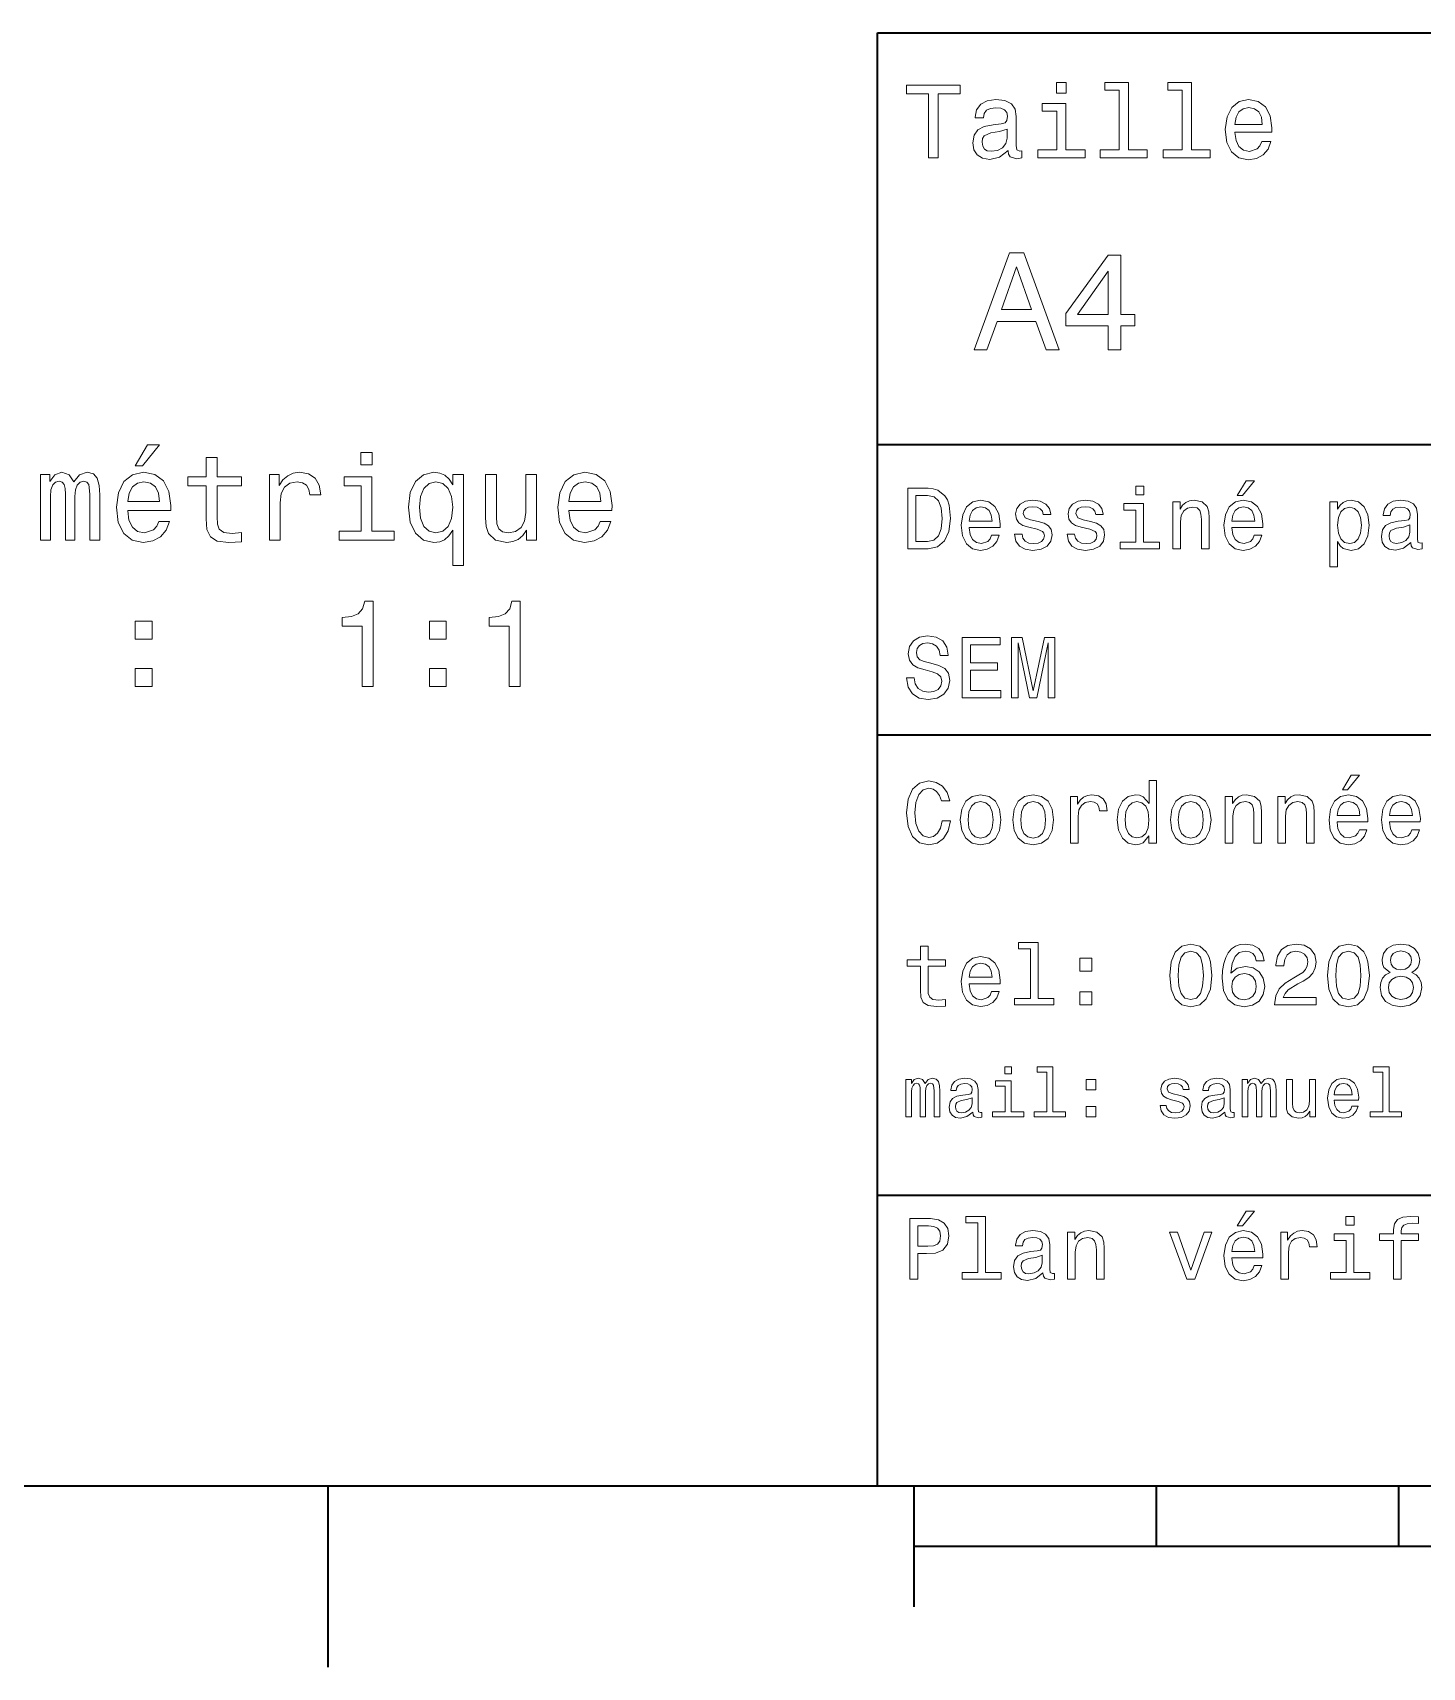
# Model space of a CAD drawing. Extents: x 0 to 297, y 0 to 210.
# Drawn here: x 62.1 to 119.5, y 2.5 to 70 of the extents above; entities that cross this region are included whole.
import ezdxf

# ---------------------------------------------------------------- set-up
doc = ezdxf.new("R2010")
doc.units = 0

msp = doc.modelspace()

# ---------------------------------------------------------------- linework, layer by layer
at = {"color": 7, "lineweight": 35}
for p, q in [((97, 10), (97, 70)), ((97, 70), (287, 70)), ((97, 53), (162, 53)), ((97, 41), (162, 41)), ((97, 22), (162, 22)), ((10, 10), (287, 10)), ((97, 10), (287, 10)), ((98.5, 7.5), (198.5, 7.5))]:
    msp.add_line(p, q, dxfattribs=at)
at = {"color": 7, "lineweight": 35, "ltscale": 0.1875}
msp.add_line((74.300003, 10), (74.300003, 2.5), dxfattribs=at)
at = {"color": 7, "lineweight": 35, "ltscale": 0.125}
msp.add_line((98.5, 10), (98.5, 5), dxfattribs=at)
at = {"color": 7, "lineweight": 35, "ltscale": 0.0625}
for p, q in [((108.5, 10), (108.5, 7.5)), ((118.5, 10), (118.5, 7.5))]:
    msp.add_line(p, q, dxfattribs=at)
at = {"color": 7, "lineweight": 13}
for points in [[(99.102303, 64.837173), (99.5, 64.837173), (99.5, 67.47406), (100.407784, 67.47406), (100.407784, 67.837173), (98.190201, 67.837173), (98.190201, 67.47406), (99.102303, 67.47406)], [(104.786743, 67.940918), (104.384727, 67.940918), (104.384727, 67.508644), (104.786743, 67.508644)], [(106.969742, 67.621033), (106.969742, 65.157059), (106.187317, 65.157059), (106.187317, 64.837173), (108.128242, 64.837173), (108.128242, 65.157059), (107.350143, 65.157059), (107.350143, 67.940918), (106.373199, 67.940918), (106.373199, 67.621033)], [(109.572044, 67.621033), (109.572044, 65.157059), (108.789627, 65.157059), (108.789627, 64.837173), (110.730545, 64.837173), (110.730545, 65.157059), (109.952454, 65.157059), (109.952454, 67.940918), (108.975502, 67.940918), (108.975502, 67.621033)], [(102.387611, 65.139771), (102.387611, 65.126801), (102.409225, 64.979828), (102.47406, 64.876076), (102.746399, 64.793945), (102.958214, 64.828529), (102.958214, 65.122475), (102.867432, 65.109505), (102.746399, 65.165703), (102.724785, 65.338615), (102.724785, 66.540344), (102.672913, 66.84726), (102.521614, 67.0634), (102.257927, 67.193085), (101.886169, 67.240631), (101.523056, 67.188759), (101.255043, 67.041786), (101.086456, 66.812675), (101.030258, 66.510086), (101.030258, 66.484146), (101.371758, 66.484146), (101.402016, 66.665703), (101.497116, 66.795387), (101.65274, 66.873199), (101.873199, 66.903458), (102.085014, 66.881844), (102.236313, 66.817001), (102.327087, 66.704605), (102.357346, 66.548988), (102.340057, 66.367432), (102.270897, 66.276657), (102.097984, 66.233429), (101.773773, 66.198845), (101.402016, 66.121033), (101.138329, 65.982704), (100.982712, 65.766571), (100.935158, 65.446686), (100.978386, 65.161385), (101.112389, 64.949562), (101.328529, 64.815559), (101.626801, 64.768013), (102.028816, 64.858788)], [(104.773773, 65.157059), (104.773773, 67.080688), (103.796829, 67.080688), (103.796829, 66.756485), (104.393372, 66.756485), (104.393372, 65.157059), (103.615273, 65.157059), (103.615273, 64.837173), (105.560516, 64.837173), (105.560516, 65.157059)], [(111.750717, 65.887604), (113.272339, 65.887604), (113.276657, 66.064842), (113.207497, 66.561958), (113.017288, 66.933716), (112.714699, 67.158501), (112.312683, 67.240631), (111.919312, 67.154175), (111.616714, 66.912102), (111.422188, 66.51873), (111.353027, 66), (111.41787, 65.4683), (111.612396, 65.079247), (111.91066, 64.837173), (112.299713, 64.755043), (112.636887, 64.811234), (112.913544, 64.958214), (113.116714, 65.191643), (113.233429, 65.502876), (112.857346, 65.502876), (112.779541, 65.329971), (112.667145, 65.200287), (112.34726, 65.096542), (112.100868, 65.144089), (111.914986, 65.295387), (111.793945, 65.541786), (111.750717, 65.874634)], [(111.750717, 66.207489), (111.798271, 66.50576), (111.914986, 66.726219), (112.092216, 66.860229), (112.325653, 66.907776), (112.554756, 66.860229), (112.731987, 66.726219), (112.840057, 66.50576), (112.878967, 66.207489)], [(102.344383, 65.649857), (102.292511, 65.425072), (102.154182, 65.252159), (101.946686, 65.139771), (101.691643, 65.100861), (101.527374, 65.122475), (101.41066, 65.191643), (101.337173, 65.312675), (101.315559, 65.481262), (101.332855, 65.632561), (101.402016, 65.740631), (101.678673, 65.861671), (102.028816, 65.913544), (102.344383, 66.017288)], [(100.982712, 56.9049), (101.51297, 56.9049), (101.933716, 58.080692), (103.530258, 58.080692), (103.951012, 56.9049), (104.492798, 56.9049), (103.028816, 60.910664), (102.440926, 60.910664)], [(106.521614, 56.9049), (107.040344, 56.9049), (107.040344, 57.896255), (107.610954, 57.896255), (107.610954, 58.357349), (107.040344, 58.357349), (107.040344, 60.818443), (106.515854, 60.818443), (104.763687, 58.403458), (104.763687, 57.896255), (106.521614, 57.896255)], [(102.118156, 58.570606), (102.734871, 60.334293), (103.351585, 58.570606)], [(105.247841, 58.357349), (106.521614, 60.149857), (106.521614, 58.357349)], [(66.351128, 52.120071), (66.648682, 52.120071), (67.349686, 52.977417), (66.855453, 52.977417)], [(76.134987, 52.664738), (75.66597, 52.664738), (75.66597, 52.160416), (76.134987, 52.160416)], [(69.286285, 51.282894), (69.286285, 49.926266), (69.316544, 49.487507), (69.457756, 49.18491), (69.740173, 49.0084), (70.219284, 48.94788), (70.743774, 48.973095), (70.743774, 49.35638), (70.360489, 49.326122), (70.012512, 49.366467), (69.825912, 49.49255), (69.745216, 49.704365), (69.730087, 50.001915), (69.730087, 51.282894), (70.743774, 51.282894), (70.743774, 51.661137), (69.730087, 51.661137), (69.730087, 52.452923), (69.286285, 52.452923), (69.286285, 51.661137), (68.519714, 51.661137), (68.519714, 51.282894)], [(62.442627, 49.043701), (62.851128, 49.043701), (62.851128, 50.854221), (62.876343, 51.126553), (62.951996, 51.323238), (63.067986, 51.439236), (63.219284, 51.484623), (63.340324, 51.444279), (63.421013, 51.343414), (63.461357, 51.171944), (63.476486, 50.945), (63.476486, 49.043701), (63.859772, 49.043701), (63.859772, 50.854221), (63.884991, 51.12151), (63.96064, 51.318195), (64.08168, 51.439236), (64.232971, 51.484623), (64.354012, 51.444279), (64.4347, 51.343414), (64.485138, 50.945), (64.485138, 49.043701), (64.893639, 49.043701), (64.893639, 50.914738), (64.868423, 51.303066), (64.787727, 51.600616), (64.626343, 51.782173), (64.364098, 51.847736), (64.056458, 51.746872), (63.819427, 51.454365), (63.632828, 51.741829), (63.320148, 51.847736), (63.032684, 51.746872), (62.835999, 51.464451), (62.835999, 51.751915), (62.442627, 51.751915)], [(66.043488, 50.269207), (67.81871, 50.269207), (67.823746, 50.475979), (67.743057, 51.05595), (67.521156, 51.489666), (67.168129, 51.751915), (66.699112, 51.847736), (66.240173, 51.746872), (65.887154, 51.464451), (65.660202, 51.005516), (65.579514, 50.40033), (65.655167, 49.780014), (65.882111, 49.326122), (66.230087, 49.043701), (66.683983, 48.94788), (67.077354, 49.013443), (67.400116, 49.18491), (67.637154, 49.457245), (67.773315, 49.820358), (67.334557, 49.820358), (67.243774, 49.618629), (67.112656, 49.467331), (66.739456, 49.346294), (66.451996, 49.401772), (66.235138, 49.578285), (66.093925, 49.865746), (66.043488, 50.254074)], [(66.043488, 50.642403), (66.098969, 50.990387), (66.235138, 51.247593), (66.44191, 51.403931), (66.714241, 51.459408), (66.981529, 51.403931), (67.188301, 51.247593), (67.314384, 50.990387), (67.359772, 50.642403)], [(71.893631, 49.043701), (72.337433, 49.043701), (72.337433, 50.591972), (72.382828, 50.965172), (72.518997, 51.23246), (72.740898, 51.393845), (73.038445, 51.449322), (73.260345, 51.414017), (73.426773, 51.313152), (73.527634, 51.141685), (73.562943, 50.909695), (74.011787, 50.909695), (73.951271, 51.318195), (73.784843, 51.610703), (73.507462, 51.787216), (73.129227, 51.847736), (72.872017, 51.807388), (72.650116, 51.706524), (72.45343, 51.535057), (72.297089, 51.303066), (72.297089, 51.751915), (71.893631, 51.751915)], [(76.119858, 49.416901), (76.119858, 51.661137), (74.980087, 51.661137), (74.980087, 51.282894), (75.676056, 51.282894), (75.676056, 49.416901), (74.768272, 49.416901), (74.768272, 49.043701), (77.03772, 49.043701), (77.03772, 49.416901)], [(79.463516, 51.333328), (79.307175, 51.560272), (79.130661, 51.721657), (78.923889, 51.812431), (78.686859, 51.847736), (78.258186, 51.746872), (77.925331, 51.464451), (77.708473, 51.010559), (77.632828, 50.40033), (77.708473, 49.785057), (77.925331, 49.331165), (78.258186, 49.043701), (78.686859, 48.94788), (78.923889, 48.978138), (79.125626, 49.063873), (79.302132, 49.220215), (79.463516, 49.457245), (79.463516, 47.994709), (79.907318, 47.994709), (79.907318, 51.751915), (79.463516, 51.751915)], [(78.086716, 50.40033), (78.132103, 50.849178), (78.273315, 51.176987), (78.48513, 51.378716), (78.762512, 51.449322), (79.055016, 51.378716), (79.276917, 51.18203), (79.408035, 50.854221), (79.458473, 50.40033), (79.408035, 49.941395), (79.276917, 49.613586), (79.055016, 49.411858), (78.762512, 49.346294), (78.48513, 49.411858), (78.273315, 49.613586), (78.132103, 49.946438)], [(82.923172, 51.751915), (82.47937, 51.751915), (82.47937, 50.188515), (82.428932, 49.825401), (82.282684, 49.563152), (82.055733, 49.401772), (81.758179, 49.351337), (81.521149, 49.391685), (81.369858, 49.512722), (81.284119, 49.719494), (81.263947, 50.012001), (81.263947, 51.751915), (80.820145, 51.751915), (80.820145, 49.971657), (80.835274, 49.613586), (80.931091, 49.316036), (81.223602, 49.043701), (81.692627, 48.94788), (81.944778, 48.983181), (82.161644, 49.073959), (82.348236, 49.230301), (82.499542, 49.457245), (82.499542, 49.043701), (82.923172, 49.043701)], [(84.259628, 50.269207), (86.034836, 50.269207), (86.039886, 50.475979), (85.95919, 51.05595), (85.737289, 51.489666), (85.384262, 51.751915), (84.915245, 51.847736), (84.456314, 51.746872), (84.103287, 51.464451), (83.876343, 51.005516), (83.795647, 50.40033), (83.871292, 49.780014), (84.098236, 49.326122), (84.446228, 49.043701), (84.900116, 48.94788), (85.293488, 49.013443), (85.616257, 49.18491), (85.853287, 49.457245), (85.989456, 49.820358), (85.55069, 49.820358), (85.459915, 49.618629), (85.328789, 49.467331), (84.955589, 49.346294), (84.668121, 49.401772), (84.451263, 49.578285), (84.310059, 49.865746), (84.259628, 50.254074)], [(84.259628, 50.642403), (84.315094, 50.990387), (84.451263, 51.247593), (84.658035, 51.403931), (84.930374, 51.459408), (85.197662, 51.403931), (85.404434, 51.247593), (85.530518, 50.990387), (85.575905, 50.642403)], [(111.84726, 50.88797), (112.059799, 50.88797), (112.560516, 51.500362), (112.207489, 51.500362)], [(99.080688, 51.190563), (98.248558, 51.190563), (98.248558, 48.690563), (99.080688, 48.690563), (99.473343, 48.769814), (99.765129, 49.011169), (99.945244, 49.40382), (100.010086, 49.940563), (99.952446, 50.488113), (99.880402, 50.70425), (99.779541, 50.877163), (99.487755, 51.111313), (99.296829, 51.168949)], [(99.055473, 50.891571), (99.329254, 50.837536), (99.516571, 50.671829), (99.628242, 50.376442), (99.664268, 49.940563), (99.624641, 49.519093), (99.51297, 49.223705), (99.322044, 49.047192), (99.055473, 48.989555), (98.583572, 48.989555), (98.583572, 50.891571)], [(100.784584, 49.565922), (102.052597, 49.565922), (102.056198, 49.713619), (101.998558, 50.127884), (101.840057, 50.437683), (101.587898, 50.625), (101.252884, 50.693443), (100.925072, 50.621399), (100.672913, 50.41967), (100.510803, 50.091862), (100.453171, 49.659584), (100.507202, 49.216499), (100.669312, 48.892292), (100.91787, 48.690563), (101.242073, 48.62212), (101.523056, 48.668949), (101.753601, 48.791428), (101.922913, 48.98595), (102.020172, 49.245319), (101.706772, 49.245319), (101.64193, 49.101227), (101.548271, 48.993156), (101.2817, 48.9067), (101.07637, 48.946327), (100.921471, 49.072407), (100.820602, 49.27774), (100.784584, 49.555115)], [(103.623199, 49.818085), (103.317001, 49.890129), (103.090057, 49.972984), (103.014412, 50.142292), (103.036026, 50.261169), (103.111671, 50.347622), (103.234146, 50.401657), (103.41066, 50.423271), (103.579971, 50.401657), (103.713257, 50.336815), (103.799713, 50.239555), (103.835732, 50.109871), (104.145531, 50.109871), (104.145531, 50.117077), (104.091499, 50.351227), (103.943802, 50.534943), (103.713257, 50.650219), (103.41066, 50.693443), (103.104469, 50.650219), (102.881126, 50.531342), (102.740631, 50.354828), (102.697403, 50.131485), (102.729828, 49.915348), (102.830688, 49.76405), (102.996399, 49.655983), (103.237755, 49.580334), (103.590775, 49.493877), (103.806915, 49.40382), (103.864555, 49.331772), (103.886169, 49.223705), (103.853745, 49.09042), (103.767288, 48.989555), (103.626801, 48.924713), (103.439484, 48.903099), (103.241356, 48.924713), (103.09726, 49.000362), (103, 49.122841), (102.960373, 49.292149), (102.654175, 49.292149), (102.704613, 49.003963), (102.852303, 48.795029), (103.086456, 48.668949), (103.41066, 48.62212), (103.749283, 48.668949), (103.997841, 48.795029), (104.149139, 48.996758), (104.203171, 49.259727), (104.163544, 49.486671), (104.051872, 49.641571), (103.868156, 49.742435)], [(105.791786, 49.818085), (105.485588, 49.890129), (105.258644, 49.972984), (105.182999, 50.142292), (105.204613, 50.261169), (105.280258, 50.347622), (105.40274, 50.401657), (105.579254, 50.423271), (105.748558, 50.401657), (105.881844, 50.336815), (105.9683, 50.239555), (106.004326, 50.109871), (106.314117, 50.109871), (106.314117, 50.117077), (106.260086, 50.351227), (106.112396, 50.534943), (105.881844, 50.650219), (105.579254, 50.693443), (105.273056, 50.650219), (105.049713, 50.531342), (104.909225, 50.354828), (104.865997, 50.131485), (104.898415, 49.915348), (104.999283, 49.76405), (105.164986, 49.655983), (105.406342, 49.580334), (105.759369, 49.493877), (105.975502, 49.40382), (106.033142, 49.331772), (106.054756, 49.223705), (106.022339, 49.09042), (105.935883, 48.989555), (105.795387, 48.924713), (105.60807, 48.903099), (105.409943, 48.924713), (105.265854, 49.000362), (105.168587, 49.122841), (105.12896, 49.292149), (104.822769, 49.292149), (104.873199, 49.003963), (105.020897, 48.795029), (105.255043, 48.668949), (105.579254, 48.62212), (105.91787, 48.668949), (106.166428, 48.795029), (106.317726, 48.996758), (106.371758, 49.259727), (106.33213, 49.486671), (106.220459, 49.641571), (106.036743, 49.742435)], [(107.992798, 51.27702), (107.657784, 51.27702), (107.657784, 50.916786), (107.992798, 50.916786)], [(109.181557, 48.690563), (109.498558, 48.690563), (109.498558, 49.807278), (109.530983, 50.063042), (109.635445, 50.250362), (109.797546, 50.365635), (110.013687, 50.408863), (110.1866, 50.372841), (110.29467, 50.275578), (110.348701, 50.113472), (110.366714, 49.897335), (110.366714, 48.690563), (110.683716, 48.690563), (110.683716, 49.962177), (110.669312, 50.217941), (110.604469, 50.430477), (110.39193, 50.625), (110.060516, 50.693443), (109.876801, 50.668228), (109.721901, 50.599785), (109.588615, 50.484512), (109.484146, 50.329613), (109.484146, 50.625), (109.181557, 50.625)], [(111.627518, 49.565922), (112.895531, 49.565922), (112.899132, 49.713619), (112.841499, 50.127884), (112.682999, 50.437683), (112.430832, 50.625), (112.095825, 50.693443), (111.768013, 50.621399), (111.515854, 50.41967), (111.353745, 50.091862), (111.296112, 49.659584), (111.350143, 49.216499), (111.512245, 48.892292), (111.760803, 48.690563), (112.085014, 48.62212), (112.365997, 48.668949), (112.596542, 48.791428), (112.765854, 48.98595), (112.863113, 49.245319), (112.549713, 49.245319), (112.484871, 49.101227), (112.391212, 48.993156), (112.124641, 48.9067), (111.919312, 48.946327), (111.764412, 49.072407), (111.663544, 49.27774), (111.627518, 49.555115)], [(115.986313, 50.326012), (115.986313, 50.625), (115.669312, 50.625), (115.669312, 47.941284), (115.986313, 47.941284), (115.986313, 48.98595), (116.097984, 48.816643), (116.22406, 48.704971), (116.541069, 48.62212), (116.843658, 48.690563), (117.081413, 48.895893), (117.236313, 49.2201), (117.293945, 49.659584), (117.236313, 50.095463), (117.081413, 50.41967), (116.843658, 50.621399), (116.541069, 50.693443), (116.368156, 50.671829), (116.220459, 50.603386), (116.094383, 50.488113)], [(119.005043, 48.942726), (119.005043, 48.931919), (119.023056, 48.809441), (119.077087, 48.722984), (119.304031, 48.654541), (119.480545, 48.683357), (119.480545, 48.928314), (119.4049, 48.917507), (119.304031, 48.96434), (119.286026, 49.108429), (119.286026, 50.109871), (119.242798, 50.365635), (119.116714, 50.54575), (118.896973, 50.65382), (118.587173, 50.693443), (118.284584, 50.650219), (118.061241, 50.52774), (117.920746, 50.336815), (117.873917, 50.084656), (117.873917, 50.063042), (118.158501, 50.063042), (118.183716, 50.21434), (118.26297, 50.322407), (118.392654, 50.387249), (118.57637, 50.412464), (118.752884, 50.394455), (118.878967, 50.34042), (118.954613, 50.246758), (118.979828, 50.117077), (118.965416, 49.965778), (118.907784, 49.890129), (118.763687, 49.854107), (118.493515, 49.825291), (118.183716, 49.760448), (117.963974, 49.645176), (117.834297, 49.465057), (117.79467, 49.19849), (117.830688, 48.960735), (117.942368, 48.784222), (118.122482, 48.67255), (118.37104, 48.632927), (118.706055, 48.708576)], [(100.784584, 49.832493), (100.824211, 50.081055), (100.921471, 50.264771), (101.069168, 50.376442), (101.263687, 50.416069), (101.454613, 50.376442), (101.602303, 50.264771), (101.69236, 50.081055), (101.724785, 49.832493)], [(107.981987, 48.957134), (107.981987, 50.560158), (107.16787, 50.560158), (107.16787, 50.289986), (107.664986, 50.289986), (107.664986, 48.957134), (107.016571, 48.957134), (107.016571, 48.690563), (108.637611, 48.690563), (108.637611, 48.957134)], [(111.627518, 49.832493), (111.667145, 50.081055), (111.764412, 50.264771), (111.912102, 50.376442), (112.106628, 50.416069), (112.297546, 50.376442), (112.445244, 50.264771), (112.535301, 50.081055), (112.567726, 49.832493)], [(116.48703, 48.9067), (116.274498, 48.953533), (116.119598, 49.097622), (116.022339, 49.331772), (115.989914, 49.659584), (116.022339, 49.983791), (116.119598, 50.217941), (116.274498, 50.358429), (116.48703, 50.408863), (116.681557, 50.358429), (116.836456, 50.21434), (116.933716, 49.98019), (116.969742, 49.659584), (116.933716, 49.335377), (116.836456, 49.097622), (116.681557, 48.953533)], [(118.969025, 49.367798), (118.925797, 49.180477), (118.810516, 49.036385), (118.637611, 48.942726), (118.425072, 48.910305), (118.288185, 48.928314), (118.190926, 48.98595), (118.129684, 49.086815), (118.111671, 49.227306), (118.126083, 49.353386), (118.183716, 49.443443), (118.414268, 49.544312), (118.706055, 49.587536), (118.969025, 49.673992)], [(75.7164, 42.996872), (76.175331, 42.996872), (76.175331, 46.522087), (75.832397, 46.522087), (75.741615, 46.214451), (75.560059, 46.007679), (75.282684, 45.886642), (74.899399, 45.846294), (74.899399, 45.488228), (75.7164, 45.488228)], [(81.788445, 42.996872), (82.247375, 42.996872), (82.247375, 46.522087), (81.904434, 46.522087), (81.81366, 46.214451), (81.632103, 46.007679), (81.354721, 45.886642), (80.971436, 45.846294), (80.971436, 45.488228), (81.788445, 45.488228)], [(66.351128, 44.953644), (67.047089, 44.953644), (67.047089, 45.705086), (66.351128, 45.705086)], [(78.495216, 44.953644), (79.191177, 44.953644), (79.191177, 45.705086), (78.495216, 45.705086)], [(98.515129, 43.355907), (98.187317, 43.355907), (98.259369, 42.974064), (98.439484, 42.693085), (98.716858, 42.523773), (99.091499, 42.462536), (99.46254, 42.520172), (99.739914, 42.678673), (99.916428, 42.927231), (99.98127, 43.255043), (99.927231, 43.55043), (99.77594, 43.741352), (99.530983, 43.867435), (99.203171, 43.961094), (98.922188, 44.029537), (98.738472, 44.108788), (98.634003, 44.224064), (98.601585, 44.404179), (98.634003, 44.56628), (98.727669, 44.688759), (98.871758, 44.771614), (99.069885, 44.80043), (99.271614, 44.764408), (99.430115, 44.667145), (99.534584, 44.505043), (99.585014, 44.285301), (99.912827, 44.285301), (99.912827, 44.292507), (99.855186, 44.631123), (99.685883, 44.883286), (99.419312, 45.041786), (99.059074, 45.095821), (98.734871, 45.041786), (98.482712, 44.890488), (98.320602, 44.656338), (98.26297, 44.353745), (98.309799, 44.083572), (98.446686, 43.899857), (98.662827, 43.777378), (98.958214, 43.683716), (99.25, 43.600864), (99.469742, 43.521614), (99.603027, 43.406338), (99.649857, 43.219021), (99.606628, 43.028099), (99.494957, 42.884007), (99.325645, 42.793949), (99.105911, 42.765129), (98.860954, 42.804756), (98.67363, 42.920029), (98.554756, 43.107349)], [(100.496399, 42.530979), (102.081413, 42.530979), (102.081413, 42.833572), (100.827812, 42.833572), (100.827812, 43.680115), (101.944527, 43.680115), (101.944527, 43.979107), (100.827812, 43.979107), (100.827812, 44.728386), (102.052597, 44.728386), (102.052597, 45.030979), (100.496399, 45.030979)], [(102.520897, 42.530979), (102.798271, 42.530979), (102.798271, 44.80043), (103.266571, 42.530979), (103.57637, 42.530979), (104.041069, 44.80043), (104.041069, 42.530979), (104.322044, 42.530979), (104.322044, 45.030979), (103.882568, 45.030979), (103.421471, 42.826366), (102.963974, 45.030979), (102.520897, 45.030979)], [(66.351128, 42.996872), (67.047089, 42.996872), (67.047089, 43.748314), (66.351128, 43.748314)], [(78.495216, 42.996872), (79.191177, 42.996872), (79.191177, 43.748314), (78.495216, 43.748314)], [(116.184441, 38.728386), (116.396973, 38.728386), (116.897697, 39.340778), (116.54467, 39.340778)], [(99.66787, 37.460373), (99.595818, 37.15778), (99.476944, 36.941643), (99.311241, 36.808357), (99.116714, 36.765129), (98.882568, 36.829971), (98.698845, 37.024494), (98.57637, 37.341499), (98.536743, 37.780979), (98.57637, 38.216858), (98.695244, 38.537464), (98.87896, 38.731987), (99.116714, 38.80043), (99.289627, 38.764408), (99.437317, 38.663544), (99.552597, 38.501442), (99.631844, 38.278099), (99.97406, 38.278099), (99.865997, 38.620316), (99.678673, 38.879681), (99.422913, 39.041786), (99.116714, 39.099422), (98.734871, 39.009365), (98.443085, 38.757202), (98.25576, 38.342937), (98.190926, 37.780979), (98.25576, 37.219021), (98.443085, 36.804756), (98.734871, 36.548992), (99.116714, 36.462536), (99.451729, 36.530979), (99.721901, 36.721901), (99.912827, 37.035301), (100.013687, 37.460373)], [(100.413544, 37.496399), (100.471184, 37.056915), (100.636887, 36.732708), (100.899857, 36.530979), (101.252884, 36.462536), (101.602303, 36.530979), (101.865273, 36.729107), (102.030983, 37.053314), (102.092216, 37.496399), (102.030983, 37.935879), (101.865273, 38.263687), (101.602303, 38.461815), (101.252884, 38.533859), (100.899857, 38.461815), (100.636887, 38.260086), (100.471184, 37.935879)], [(102.58213, 37.496399), (102.639771, 37.056915), (102.805473, 36.732708), (103.068443, 36.530979), (103.421471, 36.462536), (103.770897, 36.530979), (104.033859, 36.729107), (104.19957, 37.053314), (104.260803, 37.496399), (104.19957, 37.935879), (104.033859, 38.263687), (103.770897, 38.461815), (103.421471, 38.533859), (103.068443, 38.461815), (102.805473, 38.260086), (102.639771, 37.935879)], [(104.963257, 36.530979), (105.280258, 36.530979), (105.280258, 37.636887), (105.312683, 37.903458), (105.409943, 38.094379), (105.568443, 38.209652), (105.780983, 38.249279), (105.939484, 38.224064), (106.058357, 38.152016), (106.130402, 38.029537), (106.155617, 37.863831), (106.476227, 37.863831), (106.432999, 38.155621), (106.314117, 38.364552), (106.115997, 38.490635), (105.845825, 38.533859), (105.662102, 38.505043), (105.503601, 38.432995), (105.363113, 38.310516), (105.251442, 38.144814), (105.251442, 38.465416), (104.963257, 38.465416)], [(108.201729, 36.829971), (108.201729, 36.530979), (108.51873, 36.530979), (108.51873, 39.117435), (108.20533, 39.117435), (108.20533, 38.170029), (107.963974, 38.443802), (107.816284, 38.508644), (107.646973, 38.533859), (107.340775, 38.461815), (107.103027, 38.260086), (106.948128, 37.935879), (106.894089, 37.5), (106.948128, 37.064121), (107.103027, 36.736309), (107.340775, 36.530979), (107.646973, 36.462536), (107.816284, 36.487751), (107.967575, 36.552593)], [(109.087898, 37.496399), (109.145531, 37.056915), (109.311241, 36.732708), (109.574203, 36.530979), (109.927231, 36.462536), (110.276657, 36.530979), (110.539627, 36.729107), (110.70533, 37.053314), (110.766571, 37.496399), (110.70533, 37.935879), (110.539627, 38.263687), (110.276657, 38.461815), (109.927231, 38.533859), (109.574203, 38.461815), (109.311241, 38.260086), (109.145531, 37.935879)], [(111.350143, 36.530979), (111.667145, 36.530979), (111.667145, 37.647694), (111.69957, 37.903458), (111.804031, 38.090778), (111.966141, 38.206051), (112.182274, 38.249279), (112.355186, 38.213257), (112.463257, 38.115993), (112.517288, 37.953888), (112.535301, 37.737751), (112.535301, 36.530979), (112.852303, 36.530979), (112.852303, 37.802593), (112.837898, 38.058357), (112.773056, 38.270893), (112.560516, 38.465416), (112.229103, 38.533859), (112.045387, 38.508644), (111.890488, 38.440201), (111.757202, 38.324928), (111.65274, 38.170029), (111.65274, 38.465416), (111.350143, 38.465416)], [(113.51873, 36.530979), (113.835732, 36.530979), (113.835732, 37.647694), (113.868156, 37.903458), (113.972626, 38.090778), (114.134727, 38.206051), (114.350861, 38.249279), (114.523773, 38.213257), (114.631844, 38.115993), (114.685883, 37.953888), (114.703888, 37.737751), (114.703888, 36.530979), (115.020889, 36.530979), (115.020889, 37.802593), (115.006485, 38.058357), (114.941643, 38.270893), (114.729111, 38.465416), (114.39769, 38.533859), (114.213974, 38.508644), (114.059082, 38.440201), (113.925789, 38.324928), (113.821327, 38.170029), (113.821327, 38.465416), (113.51873, 38.465416)], [(115.964699, 37.406338), (117.232712, 37.406338), (117.236313, 37.554035), (117.178673, 37.9683), (117.020172, 38.278099), (116.768013, 38.465416), (116.432999, 38.533859), (116.105186, 38.461815), (115.853027, 38.260086), (115.690918, 37.932278), (115.633286, 37.5), (115.687317, 37.056915), (115.849426, 36.732708), (116.097984, 36.530979), (116.422188, 36.462536), (116.703171, 36.509365), (116.933716, 36.631844), (117.103027, 36.826366), (117.200287, 37.085735), (116.886887, 37.085735), (116.822044, 36.941643), (116.728386, 36.833572), (116.461815, 36.747116), (116.256485, 36.786743), (116.101585, 36.912823), (116.000717, 37.118156), (115.964699, 37.395531)], [(118.133286, 37.406338), (119.401299, 37.406338), (119.4049, 37.554035), (119.34726, 37.9683), (119.188766, 38.278099), (118.9366, 38.465416), (118.601585, 38.533859), (118.273773, 38.461815), (118.021614, 38.260086), (117.859512, 37.932278), (117.801872, 37.5), (117.855911, 37.056915), (118.018013, 36.732708), (118.266571, 36.530979), (118.590775, 36.462536), (118.871758, 36.509365), (119.10231, 36.631844), (119.271614, 36.826366), (119.368881, 37.085735), (119.055481, 37.085735), (118.990631, 36.941643), (118.896973, 36.833572), (118.630402, 36.747116), (118.425072, 36.786743), (118.270172, 36.912823), (118.169312, 37.118156), (118.133286, 37.395531)], [(100.737755, 37.5), (100.770172, 37.824207), (100.87104, 38.058357), (101.033142, 38.20245), (101.252884, 38.25288), (101.469017, 38.20245), (101.631126, 38.061958), (101.731987, 37.824207), (101.768013, 37.5), (101.731987, 37.172188), (101.631126, 36.934437), (101.469017, 36.790344), (101.252884, 36.743515), (101.033142, 36.790344), (100.87104, 36.934437), (100.770172, 37.172188)], [(102.906342, 37.5), (102.938759, 37.824207), (103.039627, 38.058357), (103.201729, 38.20245), (103.421471, 38.25288), (103.637611, 38.20245), (103.799713, 38.061958), (103.900574, 37.824207), (103.9366, 37.5), (103.900574, 37.172188), (103.799713, 36.934437), (103.637611, 36.790344), (103.421471, 36.743515), (103.201729, 36.790344), (103.039627, 36.934437), (102.938759, 37.172188)], [(107.701012, 38.249279), (107.909943, 38.198845), (108.068443, 38.058357), (108.162102, 37.824207), (108.198128, 37.5), (108.162102, 37.172188), (108.068443, 36.938038), (107.909943, 36.793949), (107.701012, 36.747116), (107.502884, 36.793949), (107.351585, 36.938038), (107.250717, 37.175793), (107.2183, 37.5), (107.250717, 37.820606), (107.351585, 38.054756), (107.502884, 38.198845)], [(109.412102, 37.5), (109.444527, 37.824207), (109.545387, 38.058357), (109.707489, 38.20245), (109.927231, 38.25288), (110.143372, 38.20245), (110.305473, 38.061958), (110.406342, 37.824207), (110.44236, 37.5), (110.406342, 37.172188), (110.305473, 36.934437), (110.143372, 36.790344), (109.927231, 36.743515), (109.707489, 36.790344), (109.545387, 36.934437), (109.444527, 37.172188)], [(115.964699, 37.672909), (116.004318, 37.921471), (116.101585, 38.105186), (116.249283, 38.216858), (116.443802, 38.256485), (116.634727, 38.216858), (116.782425, 38.105186), (116.872482, 37.921471), (116.9049, 37.672909)], [(118.133286, 37.672909), (118.172913, 37.921471), (118.270172, 38.105186), (118.41787, 38.216858), (118.612396, 38.256485), (118.803314, 38.216858), (118.951012, 38.105186), (119.041069, 37.921471), (119.073486, 37.672909)], [(103.306198, 32.170029), (103.306198, 30.116714), (102.654175, 30.116714), (102.654175, 29.850143), (104.271614, 29.850143), (104.271614, 30.116714), (103.623199, 30.116714), (103.623199, 32.4366), (102.809074, 32.4366), (102.809074, 32.170029)], [(98.763687, 31.449568), (98.763687, 30.480547), (98.785301, 30.167147), (98.886169, 29.951008), (99.087898, 29.824926), (99.430115, 29.7817), (99.804756, 29.799711), (99.804756, 30.073486), (99.530983, 30.051872), (99.282417, 30.08069), (99.149132, 30.170748), (99.091499, 30.322046), (99.080688, 30.534582), (99.080688, 31.449568), (99.804756, 31.449568), (99.804756, 31.71974), (99.080688, 31.71974), (99.080688, 32.285301), (98.763687, 32.285301), (98.763687, 31.71974), (98.216141, 31.71974), (98.216141, 31.449568)], [(100.784584, 30.725504), (102.052597, 30.725504), (102.056198, 30.873198), (101.998558, 31.287464), (101.840057, 31.597261), (101.587898, 31.784582), (101.252884, 31.853025), (100.925072, 31.780979), (100.672913, 31.57925), (100.510803, 31.25144), (100.453171, 30.819164), (100.507202, 30.37608), (100.669312, 30.051872), (100.91787, 29.850143), (101.242073, 29.7817), (101.523056, 29.828529), (101.753601, 29.951008), (101.922913, 30.145533), (102.020172, 30.404898), (101.706772, 30.404898), (101.64193, 30.260807), (101.548271, 30.152737), (101.2817, 30.066282), (101.07637, 30.105907), (100.921471, 30.231987), (100.820602, 30.437319), (100.784584, 30.714697)], [(105.341499, 31.247837), (105.838615, 31.247837), (105.838615, 31.784582), (105.341499, 31.784582)], [(109.059074, 31.071325), (109.113113, 30.505762), (109.282425, 30.102304), (109.552597, 29.857347), (109.927231, 29.778097), (110.298271, 29.857347), (110.568443, 30.102304), (110.734146, 30.505762), (110.791786, 31.071325), (110.734146, 31.633286), (110.665703, 31.856628), (110.568443, 32.040344), (110.298271, 32.285301), (109.927231, 32.368156), (109.552597, 32.285301), (109.282425, 32.036743), (109.113113, 31.633286)], [(109.4049, 31.071325), (109.433716, 31.507204), (109.523773, 31.820604), (109.685883, 32.004322), (109.927231, 32.069164), (110.164986, 32.004322), (110.327087, 31.820604), (110.417145, 31.507204), (110.445969, 31.071325), (110.417145, 30.631844), (110.327087, 30.318443), (110.164986, 30.134726), (109.927231, 30.073486), (109.685883, 30.134726), (109.523773, 30.318443), (109.433716, 30.631844)], [(112.960373, 31.676512), (112.89193, 31.9683), (112.733429, 32.184437), (112.488472, 32.321323), (112.171471, 32.368156), (111.958931, 32.342937), (111.775215, 32.274494), (111.613113, 32.162823), (111.476227, 32.004322), (111.368156, 31.806194), (111.288902, 31.56484), (111.238472, 31.280258), (111.22406, 30.959654), (111.2817, 30.448126), (111.458214, 30.077089), (111.742798, 29.853746), (112.131844, 29.778097), (112.48127, 29.842939), (112.747841, 30.012247), (112.920746, 30.278818), (112.981987, 30.617435), (112.920746, 30.959654), (112.755043, 31.222622), (112.499283, 31.388329), (112.182274, 31.445965), (111.840057, 31.373919), (111.58429, 31.168587), (111.638329, 31.56484), (111.753601, 31.849422), (111.930115, 32.01873), (112.175072, 32.076366), (112.355186, 32.04755), (112.492073, 31.971901), (112.58213, 31.845821), (112.62896, 31.676512)], [(113.385445, 29.850143), (115.103745, 29.850143), (115.103745, 30.159943), (113.745674, 30.159943), (113.821327, 30.32925), (113.951004, 30.46974), (114.350861, 30.725504), (114.5634, 30.833572), (114.801147, 30.988472), (114.970459, 31.168587), (115.067719, 31.381123), (115.103745, 31.622478), (115.042511, 31.925072), (114.873199, 32.162823), (114.613831, 32.314121), (114.278816, 32.368156), (113.932999, 32.306915), (113.670029, 32.137608), (113.500717, 31.867435), (113.443085, 31.510807), (113.443085, 31.460375), (113.770889, 31.460375), (113.770889, 31.489193), (113.803314, 31.73415), (113.900574, 31.914265), (114.055473, 32.029537), (114.260803, 32.069164), (114.469742, 32.033142), (114.624641, 31.943083), (114.725502, 31.802593), (114.761528, 31.62608), (114.736313, 31.460375), (114.66787, 31.319883), (114.552597, 31.197405), (114.394089, 31.089336), (114.181557, 30.974062), (113.828529, 30.750719), (113.579971, 30.512968), (113.432274, 30.224783), (113.385445, 29.86095)], [(115.564842, 31.071325), (115.618874, 30.505762), (115.788185, 30.102304), (116.058357, 29.857347), (116.432999, 29.778097), (116.804031, 29.857347), (117.074203, 30.102304), (117.239914, 30.505762), (117.297546, 31.071325), (117.239914, 31.633286), (117.171471, 31.856628), (117.074203, 32.040344), (116.804031, 32.285301), (116.432999, 32.368156), (116.058357, 32.285301), (115.788185, 32.036743), (115.618874, 31.633286)], [(115.91066, 31.071325), (115.939484, 31.507204), (116.029541, 31.820604), (116.191643, 32.004322), (116.432999, 32.069164), (116.670746, 32.004322), (116.832855, 31.820604), (116.922913, 31.507204), (116.951729, 31.071325), (116.922913, 30.631844), (116.832855, 30.318443), (116.670746, 30.134726), (116.432999, 30.073486), (116.191643, 30.134726), (116.029541, 30.318443), (115.939484, 30.631844)], [(118.1549, 31.197405), (117.971184, 31.09654), (117.8451, 30.956051), (117.765854, 30.779539), (117.740631, 30.567001), (117.798271, 30.246397), (117.963974, 29.997837), (118.234146, 29.839336), (118.601585, 29.778097), (118.965416, 29.839336), (119.235596, 29.997837), (119.401299, 30.246397), (119.46254, 30.567001), (119.433716, 30.779539), (119.35807, 30.956051), (119.228386, 31.09654), (119.048271, 31.197405), (119.192368, 31.283861), (119.293228, 31.402737), (119.354469, 31.546829), (119.376083, 31.723343), (119.318443, 31.979107), (119.167145, 32.184437), (118.922195, 32.317722), (118.601585, 32.368156), (118.277374, 32.317722), (118.032425, 32.184437), (117.877525, 31.979107), (117.823486, 31.723343), (117.841499, 31.546829), (117.90274, 31.402737)], [(118.16571, 31.694523), (118.194527, 31.853025), (118.280983, 31.975504), (118.41787, 32.051151), (118.601585, 32.079971), (118.7817, 32.051151), (118.918587, 31.975504), (119.005043, 31.853025), (119.03746, 31.694523), (119.005043, 31.532419), (118.918587, 31.40634), (118.7817, 31.323486), (118.601585, 31.298271), (118.41787, 31.327089), (118.280983, 31.40634), (118.194527, 31.532419)], [(100.784584, 30.992075), (100.824211, 31.240633), (100.921471, 31.424351), (101.069168, 31.536022), (101.263687, 31.575647), (101.454613, 31.536022), (101.602303, 31.424351), (101.69236, 31.240633), (101.724785, 30.992075)], [(112.632568, 30.613832), (112.592941, 30.386887), (112.492073, 30.213976), (112.329971, 30.098703), (112.128242, 30.062679), (111.915703, 30.098703), (111.753601, 30.210375), (111.649139, 30.383286), (111.616714, 30.610229), (111.65274, 30.833572), (111.753601, 31.002882), (111.919312, 31.11095), (112.142654, 31.150576), (112.337173, 31.11095), (112.492073, 31.006483), (112.592941, 30.837175)], [(105.341499, 29.850143), (105.838615, 29.850143), (105.838615, 30.386887), (105.341499, 30.386887)], [(118.086456, 30.574207), (118.118881, 30.765129), (118.223343, 30.909222), (118.385452, 31.002882), (118.601585, 31.035301), (118.814117, 31.002882), (118.976227, 30.909222), (119.080688, 30.765129), (119.116714, 30.574207), (119.080688, 30.368876), (118.976227, 30.213976), (118.814117, 30.113111), (118.601585, 30.08069), (118.385452, 30.113111), (118.223343, 30.213976), (118.118881, 30.368876)], [(102.524498, 27.293949), (102.256485, 27.293949), (102.256485, 27.005764), (102.524498, 27.005764)], [(103.979828, 27.080692), (103.979828, 25.438042), (103.458214, 25.438042), (103.458214, 25.224785), (104.752159, 25.224785), (104.752159, 25.438042), (104.233429, 25.438042), (104.233429, 27.293949), (103.58213, 27.293949), (103.58213, 27.080692)], [(117.858788, 27.080692), (117.858788, 25.438042), (117.337173, 25.438042), (117.337173, 25.224785), (118.631119, 25.224785), (118.631119, 25.438042), (118.112389, 25.438042), (118.112389, 27.293949), (117.46109, 27.293949), (117.46109, 27.080692)], [(98.170029, 25.224785), (98.403458, 25.224785), (98.403458, 26.259367), (98.41787, 26.414986), (98.461098, 26.527378), (98.527374, 26.59366), (98.613831, 26.619598), (98.682999, 26.596542), (98.729103, 26.538906), (98.752159, 26.440924), (98.760803, 26.311241), (98.760803, 25.224785), (98.979828, 25.224785), (98.979828, 26.259367), (98.99424, 26.412106), (99.03746, 26.524496), (99.106628, 26.59366), (99.193085, 26.619598), (99.262245, 26.596542), (99.308357, 26.538906), (99.337173, 26.311241), (99.337173, 25.224785), (99.570602, 25.224785), (99.570602, 26.293949), (99.556198, 26.515852), (99.510086, 26.685881), (99.41787, 26.789627), (99.268013, 26.827091), (99.092216, 26.769453), (98.956772, 26.602306), (98.850143, 26.766571), (98.671471, 26.827091), (98.507202, 26.769453), (98.394814, 26.60807), (98.394814, 26.772335), (98.170029, 26.772335)], [(100.925072, 25.426514), (100.925072, 25.417868), (100.939484, 25.319885), (100.982712, 25.250721), (101.164268, 25.195967), (101.305473, 25.219021), (101.305473, 25.414986), (101.244957, 25.406342), (101.164268, 25.443806), (101.149857, 25.559078), (101.149857, 26.360231), (101.115273, 26.564842), (101.014412, 26.708935), (100.838615, 26.795389), (100.590775, 26.827091), (100.348701, 26.792507), (100.170029, 26.694525), (100.05764, 26.541788), (100.020172, 26.340059), (100.020172, 26.322767), (100.247841, 26.322767), (100.268013, 26.443806), (100.331413, 26.53026), (100.435158, 26.582134), (100.58213, 26.602306), (100.723343, 26.587896), (100.824211, 26.54467), (100.884727, 26.469742), (100.9049, 26.365995), (100.893372, 26.244957), (100.84726, 26.184439), (100.731987, 26.155621), (100.515854, 26.132566), (100.268013, 26.080692), (100.092216, 25.988474), (99.988472, 25.844381), (99.956772, 25.631124), (99.985588, 25.440924), (100.074928, 25.299713), (100.219017, 25.210375), (100.41787, 25.178675), (100.685883, 25.239195)], [(102.515854, 25.438042), (102.515854, 26.720463), (101.864555, 26.720463), (101.864555, 26.504324), (102.262245, 26.504324), (102.262245, 25.438042), (101.743515, 25.438042), (101.743515, 25.224785), (103.040344, 25.224785), (103.040344, 25.438042)], [(105.60807, 26.342941), (106.005768, 26.342941), (106.005768, 26.772335), (105.60807, 26.772335)], [(109.438042, 26.126802), (109.193085, 26.184439), (109.011528, 26.250721), (108.951012, 26.386168), (108.9683, 26.48127), (109.028816, 26.550434), (109.126801, 26.59366), (109.268013, 26.610952), (109.403458, 26.59366), (109.510086, 26.541788), (109.579254, 26.463978), (109.60807, 26.360231), (109.855911, 26.360231), (109.855911, 26.365995), (109.812683, 26.553314), (109.694527, 26.700289), (109.510086, 26.792507), (109.268013, 26.827091), (109.023056, 26.792507), (108.844383, 26.697407), (108.731987, 26.556196), (108.697403, 26.377523), (108.723343, 26.204613), (108.804031, 26.083574), (108.9366, 25.99712), (109.129684, 25.9366), (109.412102, 25.867435), (109.585014, 25.795389), (109.631126, 25.737753), (109.648415, 25.651299), (109.622482, 25.54467), (109.553314, 25.463978), (109.440918, 25.412106), (109.291069, 25.394814), (109.132568, 25.412106), (109.017288, 25.472624), (108.939484, 25.570606), (108.907784, 25.706053), (108.662827, 25.706053), (108.703171, 25.475506), (108.821327, 25.308359), (109.008644, 25.207495), (109.268013, 25.170031), (109.538902, 25.207495), (109.737755, 25.308359), (109.858788, 25.469742), (109.902016, 25.680117), (109.870316, 25.861673), (109.780975, 25.985592), (109.634003, 26.066284)], [(111.33429, 25.426514), (111.33429, 25.417868), (111.348701, 25.319885), (111.39193, 25.250721), (111.573486, 25.195967), (111.714699, 25.219021), (111.714699, 25.414986), (111.654175, 25.406342), (111.573486, 25.443806), (111.559074, 25.559078), (111.559074, 26.360231), (111.524498, 26.564842), (111.42363, 26.708935), (111.247841, 26.795389), (111, 26.827091), (110.757927, 26.792507), (110.579254, 26.694525), (110.466858, 26.541788), (110.429398, 26.340059), (110.429398, 26.322767), (110.657059, 26.322767), (110.677231, 26.443806), (110.740631, 26.53026), (110.844376, 26.582134), (110.991356, 26.602306), (111.132568, 26.587896), (111.233429, 26.54467), (111.293945, 26.469742), (111.314117, 26.365995), (111.302597, 26.244957), (111.256485, 26.184439), (111.141212, 26.155621), (110.925072, 26.132566), (110.677231, 26.080692), (110.501442, 25.988474), (110.39769, 25.844381), (110.365997, 25.631124), (110.394814, 25.440924), (110.484146, 25.299713), (110.628242, 25.210375), (110.827087, 25.178675), (111.0951, 25.239195)], [(112.048988, 25.224785), (112.282417, 25.224785), (112.282417, 26.259367), (112.296829, 26.414986), (112.340057, 26.527378), (112.406342, 26.59366), (112.492798, 26.619598), (112.561958, 26.596542), (112.60807, 26.538906), (112.631119, 26.440924), (112.639771, 26.311241), (112.639771, 25.224785), (112.858788, 25.224785), (112.858788, 26.259367), (112.873199, 26.412106), (112.916428, 26.524496), (112.985588, 26.59366), (113.072044, 26.619598), (113.141212, 26.596542), (113.187317, 26.538906), (113.216141, 26.311241), (113.216141, 25.224785), (113.44957, 25.224785), (113.44957, 26.293949), (113.435158, 26.515852), (113.389046, 26.685881), (113.296829, 26.789627), (113.146973, 26.827091), (112.971184, 26.769453), (112.835732, 26.602306), (112.729103, 26.766571), (112.55043, 26.827091), (112.386169, 26.769453), (112.273773, 26.60807), (112.273773, 26.772335), (112.048988, 26.772335)], [(115.077805, 26.772335), (114.824203, 26.772335), (114.824203, 25.878963), (114.795387, 25.671471), (114.711815, 25.521614), (114.58213, 25.429396), (114.412102, 25.400578), (114.276657, 25.423632), (114.190201, 25.492796), (114.141205, 25.610952), (114.129684, 25.778099), (114.129684, 26.772335), (113.876083, 26.772335), (113.876083, 25.755045), (113.884727, 25.550434), (113.939484, 25.380404), (114.106628, 25.224785), (114.374634, 25.170031), (114.51873, 25.190203), (114.642654, 25.242075), (114.749283, 25.331413), (114.835732, 25.461096), (114.835732, 25.224785), (115.077805, 25.224785)], [(115.841499, 25.925074), (116.855904, 25.925074), (116.858788, 26.043228), (116.812683, 26.374641), (116.685875, 26.622478), (116.484146, 26.772335), (116.216141, 26.827091), (115.953888, 26.769453), (115.752159, 26.60807), (115.622475, 26.345821), (115.57637, 26), (115.619598, 25.645535), (115.749275, 25.386168), (115.948128, 25.224785), (116.207489, 25.170031), (116.432274, 25.207495), (116.616714, 25.305477), (116.752159, 25.461096), (116.829971, 25.668589), (116.579247, 25.668589), (116.527374, 25.553314), (116.452446, 25.46686), (116.239189, 25.397696), (116.074928, 25.429396), (115.951004, 25.53026), (115.870316, 25.694525), (115.841499, 25.916428)], [(115.841499, 26.138329), (115.873199, 26.337177), (115.951004, 26.48415), (116.06916, 26.573488), (116.224785, 26.605188), (116.377518, 26.573488), (116.495674, 26.48415), (116.567719, 26.337177), (116.593658, 26.138329)], [(100.896255, 25.766571), (100.861671, 25.616716), (100.769455, 25.501442), (100.631126, 25.426514), (100.461098, 25.400578), (100.351585, 25.414986), (100.273773, 25.461096), (100.224785, 25.541788), (100.210373, 25.654181), (100.221901, 25.755045), (100.268013, 25.827091), (100.452446, 25.907782), (100.685883, 25.942364), (100.896255, 26.011528)], [(105.60807, 25.224785), (106.005768, 25.224785), (106.005768, 25.654181), (105.60807, 25.654181)], [(111.305473, 25.766571), (111.270889, 25.616716), (111.178673, 25.501442), (111.040344, 25.426514), (110.870316, 25.400578), (110.760803, 25.414986), (110.682999, 25.461096), (110.634003, 25.541788), (110.619598, 25.654181), (110.631126, 25.755045), (110.677231, 25.827091), (110.861671, 25.907782), (111.0951, 25.942364), (111.305473, 26.011528)], [(98.324211, 18.530979), (98.655617, 18.530979), (98.655617, 19.586454), (99.023056, 19.586454), (99.394089, 19.604465), (99.689484, 19.730547), (99.880402, 19.975504), (99.945244, 20.310518), (99.894814, 20.620316), (99.750717, 20.847261), (99.51297, 20.98415), (99.188759, 21.030979), (98.324211, 21.030979)], [(101.137611, 20.850864), (101.137611, 18.79755), (100.485588, 18.79755), (100.485588, 18.530979), (102.103027, 18.530979), (102.103027, 18.79755), (101.454613, 18.79755), (101.454613, 21.117435), (100.640488, 21.117435), (100.640488, 20.850864)], [(111.84726, 20.728386), (112.059799, 20.728386), (112.560516, 21.340778), (112.207489, 21.340778)], [(116.667145, 21.117435), (116.33213, 21.117435), (116.33213, 20.757204), (116.667145, 20.757204)], [(118.295387, 20.130404), (118.295387, 18.530979), (118.612396, 18.530979), (118.612396, 20.130404), (119.332855, 20.130404), (119.332855, 20.400576), (118.612396, 20.400576), (118.612396, 20.519451), (118.637611, 20.663544), (118.720459, 20.760807), (118.860954, 20.818443), (119.062683, 20.840057), (119.332855, 20.825647), (119.332855, 21.099422), (118.990631, 21.117435), (118.680832, 21.085014), (118.464699, 20.987751), (118.335014, 20.818443), (118.295387, 20.577089), (118.295387, 20.400576), (117.715424, 20.400576), (117.715424, 20.130404)], [(99.098701, 20.724783), (99.314842, 20.703169), (99.473343, 20.634726), (99.567001, 20.508644), (99.599426, 20.310518), (99.5634, 20.101583), (99.466141, 19.975504), (99.30043, 19.910662), (99.073486, 19.892651), (98.655617, 19.892651), (98.655617, 20.724783)], [(103.824928, 18.78314), (103.824928, 18.772333), (103.842941, 18.649855), (103.896973, 18.5634), (104.123917, 18.494957), (104.30043, 18.523775), (104.30043, 18.768732), (104.224785, 18.757925), (104.123917, 18.804754), (104.105911, 18.948847), (104.105911, 19.950287), (104.062683, 20.206051), (103.9366, 20.386166), (103.716858, 20.494236), (103.407059, 20.533861), (103.104469, 20.490633), (102.881126, 20.368155), (102.740631, 20.177233), (102.693802, 19.925072), (102.693802, 19.903458), (102.978386, 19.903458), (103.003601, 20.054754), (103.082855, 20.162823), (103.21254, 20.227665), (103.396255, 20.252882), (103.572769, 20.234869), (103.698845, 20.180836), (103.774498, 20.087175), (103.799713, 19.957493), (103.785301, 19.806194), (103.727669, 19.730547), (103.583572, 19.694523), (103.3134, 19.665705), (103.003601, 19.600864), (102.783859, 19.48559), (102.654175, 19.305475), (102.614555, 19.038904), (102.650574, 18.801151), (102.762245, 18.62464), (102.94236, 18.512968), (103.190926, 18.473343), (103.52594, 18.54899)], [(104.844383, 18.530979), (105.161385, 18.530979), (105.161385, 19.647694), (105.193802, 19.903458), (105.298271, 20.090778), (105.460373, 20.206051), (105.676514, 20.249279), (105.849426, 20.213255), (105.957497, 20.115993), (106.011528, 19.95389), (106.029541, 19.737751), (106.029541, 18.530979), (106.346542, 18.530979), (106.346542, 19.802593), (106.33213, 20.058357), (106.267288, 20.270893), (106.054756, 20.465418), (105.723343, 20.533861), (105.539627, 20.508644), (105.384727, 20.440201), (105.251442, 20.324926), (105.146973, 20.170029), (105.146973, 20.465418), (104.844383, 20.465418)], [(109.761528, 18.530979), (110.096542, 18.530979), (110.802597, 20.465418), (110.474785, 20.465418), (109.930832, 18.905619), (109.376083, 20.465418), (109.04467, 20.465418)], [(111.627518, 19.40634), (112.895531, 19.40634), (112.899132, 19.554033), (112.841499, 19.9683), (112.682999, 20.278097), (112.430832, 20.465418), (112.095825, 20.533861), (111.768013, 20.461815), (111.515854, 20.260086), (111.353745, 19.932276), (111.296112, 19.5), (111.350143, 19.056915), (111.512245, 18.732708), (111.760803, 18.530979), (112.085014, 18.462536), (112.365997, 18.509365), (112.596542, 18.631844), (112.765854, 18.826368), (112.863113, 19.085733), (112.549713, 19.085733), (112.484871, 18.941643), (112.391212, 18.833572), (112.124641, 18.747118), (111.919312, 18.786743), (111.764412, 18.912823), (111.663544, 19.118155), (111.627518, 19.395533)], [(111.627518, 19.672911), (111.667145, 19.921469), (111.764412, 20.105186), (111.912102, 20.216858), (112.106628, 20.256483), (112.297546, 20.216858), (112.445244, 20.105186), (112.535301, 19.921469), (112.567726, 19.672911)], [(113.637604, 18.530979), (113.954613, 18.530979), (113.954613, 19.636887), (113.98703, 19.903458), (114.08429, 20.094379), (114.242798, 20.209654), (114.45533, 20.249279), (114.613831, 20.224062), (114.732712, 20.152016), (114.804756, 20.029537), (114.829971, 19.863832), (115.150574, 19.863832), (115.107346, 20.155619), (114.988472, 20.364553), (114.790344, 20.490633), (114.520172, 20.533861), (114.336456, 20.505043), (114.177956, 20.432997), (114.03746, 20.310518), (113.925789, 20.144812), (113.925789, 20.465418), (113.637604, 20.465418)], [(116.656342, 18.79755), (116.656342, 20.400576), (115.842216, 20.400576), (115.842216, 20.130404), (116.33934, 20.130404), (116.33934, 18.79755), (115.690918, 18.79755), (115.690918, 18.530979), (117.311958, 18.530979), (117.311958, 18.79755)], [(103.788902, 19.208212), (103.745674, 19.020893), (103.630402, 18.876801), (103.457489, 18.78314), (103.244957, 18.750719), (103.10807, 18.768732), (103.010803, 18.826368), (102.94957, 18.927233), (102.931557, 19.067722), (102.945969, 19.193804), (103.003601, 19.283861), (103.234146, 19.384726), (103.52594, 19.427954), (103.788902, 19.514408)]]:
    msp.add_lwpolyline(points, close=True, dxfattribs=at)

doc.saveas('drawing.dxf')
